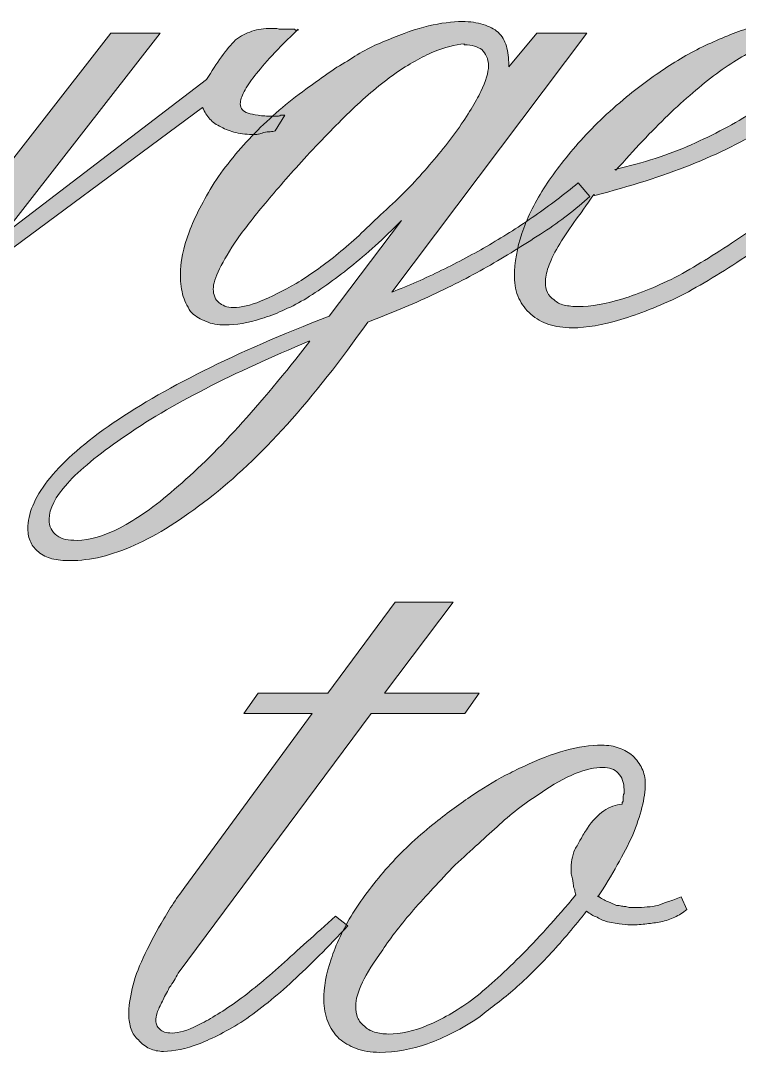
# Model space of a CAD drawing. Header units: millimetres. Extents: x 45.1 to 103.2, y -62.7 to -18.6.
# Drawn here: x 59.7 to 68.63, y -44.7 to -31.88 of the extents above; entities that cross this region are included whole.
import ezdxf

# ---------------------------------------------------------------- set-up
doc = ezdxf.new("R2010")
doc.units = ezdxf.units.MM
doc.header["$MEASUREMENT"] = 0
doc.layers.add('Calque 1', color=7, linetype='Continuous', lineweight=0)

# ---------------------------------------------------------------- blocks, each defined once
blk = doc.blocks.new('Block_0')
at = {"layer": 'Calque 1', "true_color": 0x1d1d1b, "transparency": 33554687}
h = blk.add_hatch(color=250, dxfattribs=at)
h.dxf.hatch_style = 2
edge = h.paths.add_edge_path()
edge.add_spline(control_points=[(64.832, -32.27), (64.688, -32.33), (64.528, -32.42), (64.352, -32.54), (64.176, -32.668), (64, -32.816), (63.824, -32.984), (63.648, -33.152), (63.46, -33.344), (63.26, -33.56), (63.076, -33.76), (62.912, -33.946), (62.768, -34.118), (62.624, -34.29), (62.5, -34.448), (62.396, -34.592), (62.3, -34.736), (62.226, -34.86), (62.174, -34.964), (62.122, -35.068), (62.096, -35.152), (62.096, -35.216), (62.096, -35.248), (62.102, -35.28), (62.114, -35.312), (62.126, -35.344), (62.144, -35.368), (62.168, -35.384), (62.184, -35.4), (62.208, -35.414), (62.24, -35.426), (62.272, -35.438), (62.308, -35.444), (62.348, -35.444), (62.444, -35.444), (62.556, -35.418), (62.684, -35.366), (62.812, -35.314), (62.96, -35.24), (63.128, -35.144), (63.288, -35.048), (63.452, -34.932), (63.62, -34.796), (63.788, -34.66), (63.96, -34.504), (64.136, -34.328), (64.344, -34.144), (64.53, -33.96), (64.694, -33.776), (64.858, -33.592), (65.004, -33.412), (65.132, -33.236), (65.26, -33.052), (65.356, -32.894), (65.42, -32.762), (65.484, -32.63), (65.516, -32.524), (65.516, -32.444), (65.516, -32.396), (65.508, -32.357), (65.492, -32.324), (65.476, -32.292), (65.456, -32.264), (65.432, -32.24), (65.408, -32.224), (65.378, -32.21), (65.342, -32.198), (65.306, -32.186), (65.264, -32.18), (65.216, -32.18), (65.216, -32.18), (65.216, -32.168), (65.216, -32.168), (65.104, -32.177), (64.976, -32.21), (64.832, -32.27)], knot_values=[0, 0, 0, 0, 1, 1, 1, 2, 2, 2, 3, 3, 3, 4, 4, 4, 5, 5, 5, 6, 6, 6, 7, 7, 7, 8, 8, 8, 9, 9, 9, 10, 10, 10, 11, 11, 11, 12, 12, 12, 13, 13, 13, 14, 14, 14, 15, 15, 15, 16, 16, 16, 17, 17, 17, 18, 18, 18, 19, 19, 19, 20, 20, 20, 21, 21, 21, 22, 22, 22, 23, 23, 23, 24, 24, 24, 25, 25, 25, 25], degree=3, periodic=0)
edge = h.paths.add_edge_path()
edge.add_spline(control_points=[(62, -36.452), (61.608, -36.652), (61.264, -36.856), (60.968, -37.064), (60.664, -37.272), (60.436, -37.46), (60.284, -37.628), (60.132, -37.796), (60.056, -37.944), (60.056, -38.072), (60.056, -38.12), (60.064, -38.16), (60.08, -38.192), (60.096, -38.224), (60.12, -38.252), (60.152, -38.276), (60.184, -38.3), (60.22, -38.316), (60.26, -38.324), (60.3, -38.332), (60.348, -38.336), (60.404, -38.336), (60.556, -38.336), (60.734, -38.284), (60.938, -38.18), (61.142, -38.076), (61.368, -37.916), (61.616, -37.7), (61.864, -37.492), (62.128, -37.234), (62.408, -36.926), (62.688, -36.618), (62.984, -36.264), (63.296, -35.864), (63.296, -35.864), (63.284, -35.864), (63.284, -35.864), (62.82, -36.056), (62.392, -36.252), (62, -36.452)], knot_values=[0, 0, 0, 0, 1, 1, 1, 2, 2, 2, 3, 3, 3, 4, 4, 4, 5, 5, 5, 6, 6, 6, 7, 7, 7, 8, 8, 8, 9, 9, 9, 10, 10, 10, 11, 11, 11, 12, 12, 12, 13, 13, 13, 13], degree=3, periodic=0)
edge = h.paths.add_edge_path()
edge.add_spline(control_points=[(66.116, -32.036), (66.116, -32.036), (66.74, -32.036), (66.74, -32.036), (66.74, -32.036), (64.316, -35.252), (64.316, -35.252), (64.524, -35.172), (64.73, -35.082), (64.934, -34.982), (65.138, -34.882), (65.336, -34.776), (65.528, -34.664), (65.72, -34.552), (65.908, -34.432), (66.092, -34.304), (66.276, -34.176), (66.456, -34.04), (66.632, -33.896), (66.632, -33.896), (66.776, -34.064), (66.776, -34.064), (66.6, -34.224), (66.408, -34.372), (66.2, -34.508), (65.992, -34.644), (65.772, -34.78), (65.54, -34.916), (65.316, -35.044), (65.076, -35.168), (64.82, -35.288), (64.564, -35.408), (64.296, -35.52), (64.016, -35.624), (63.68, -36.104), (63.346, -36.528), (63.014, -36.896), (62.682, -37.264), (62.356, -37.572), (62.036, -37.82), (61.708, -38.076), (61.402, -38.268), (61.118, -38.396), (60.834, -38.524), (60.568, -38.588), (60.32, -38.588), (60.232, -38.588), (60.156, -38.58), (60.092, -38.564), (60.028, -38.548), (59.972, -38.52), (59.924, -38.48), (59.884, -38.448), (59.852, -38.408), (59.828, -38.36), (59.804, -38.312), (59.792, -38.256), (59.792, -38.192), (59.792, -38.008), (59.874, -37.81), (60.038, -37.598), (60.202, -37.386), (60.452, -37.16), (60.788, -36.92), (61.124, -36.688), (61.52, -36.458), (61.976, -36.23), (62.432, -36.002), (62.952, -35.776), (63.536, -35.552), (63.536, -35.552), (64.436, -34.364), (64.436, -34.364), (64.212, -34.588), (64, -34.78), (63.8, -34.94), (63.6, -35.1), (63.408, -35.236), (63.224, -35.348), (63.04, -35.452), (62.864, -35.53), (62.696, -35.582), (62.528, -35.634), (62.376, -35.66), (62.24, -35.66), (62.152, -35.66), (62.074, -35.646), (62.006, -35.618), (61.938, -35.59), (61.88, -35.556), (61.832, -35.516), (61.784, -35.452), (61.748, -35.382), (61.724, -35.306), (61.7, -35.23), (61.688, -35.144), (61.688, -35.048), (61.688, -34.88), (61.724, -34.7), (61.796, -34.508), (61.868, -34.316), (61.972, -34.112), (62.108, -33.896), (62.252, -33.68), (62.42, -33.474), (62.612, -33.278), (62.804, -33.082), (63.016, -32.9), (63.248, -32.732), (63.336, -32.668), (63.422, -32.606), (63.506, -32.546), (63.59, -32.486), (63.676, -32.432), (63.764, -32.384), (63.844, -32.328), (63.926, -32.278), (64.01, -32.234), (64.094, -32.19), (64.18, -32.152), (64.268, -32.121), (64.452, -32.04), (64.62, -31.983), (64.772, -31.947), (64.924, -31.911), (65.064, -31.892), (65.192, -31.892), (65.288, -31.892), (65.374, -31.905), (65.45, -31.928), (65.526, -31.952), (65.588, -31.984), (65.636, -32.024), (65.684, -32.072), (65.718, -32.131), (65.738, -32.198), (65.758, -32.266), (65.768, -32.344), (65.768, -32.432), (65.768, -32.432), (65.768, -32.456), (65.768, -32.456), (65.768, -32.456), (66.116, -32.036), (66.116, -32.036)], knot_values=[0, 0, 0, 0, 1, 1, 1, 2, 2, 2, 3, 3, 3, 4, 4, 4, 5, 5, 5, 6, 6, 6, 7, 7, 7, 8, 8, 8, 9, 9, 9, 10, 10, 10, 11, 11, 11, 12, 12, 12, 13, 13, 13, 14, 14, 14, 15, 15, 15, 16, 16, 16, 17, 17, 17, 18, 18, 18, 19, 19, 19, 20, 20, 20, 21, 21, 21, 22, 22, 22, 23, 23, 23, 24, 24, 24, 25, 25, 25, 26, 26, 26, 27, 27, 27, 28, 28, 28, 29, 29, 29, 30, 30, 30, 31, 31, 31, 32, 32, 32, 33, 33, 33, 34, 34, 34, 35, 35, 35, 36, 36, 36, 37, 37, 37, 38, 38, 38, 39, 39, 39, 40, 40, 40, 41, 41, 41, 42, 42, 42, 43, 43, 43, 44, 44, 44, 45, 45, 45, 46, 46, 46, 47, 47, 47, 48, 48, 48, 48], degree=3, periodic=0)
h = blk.add_hatch(color=250, dxfattribs=at)
h.dxf.hatch_style = 2
edge = h.paths.add_edge_path()
edge.add_spline(control_points=[(68.036, -33.422), (68.316, -33.298), (68.576, -33.16), (68.816, -33.008), (69.056, -32.848), (69.234, -32.708), (69.35, -32.588), (69.466, -32.468), (69.524, -32.36), (69.524, -32.264), (69.524, -32.24), (69.52, -32.219), (69.512, -32.198), (69.504, -32.178), (69.492, -32.164), (69.476, -32.157), (69.452, -32.141), (69.426, -32.128), (69.398, -32.121), (69.37, -32.112), (69.336, -32.108), (69.296, -32.108), (69.184, -32.108), (69.048, -32.144), (68.888, -32.216), (68.728, -32.288), (68.548, -32.396), (68.348, -32.54), (68.156, -32.684), (67.956, -32.856), (67.748, -33.056), (67.54, -33.256), (67.324, -33.484), (67.1, -33.74), (67.1, -33.74), (67.088, -33.728), (67.088, -33.728), (67.44, -33.648), (67.756, -33.546), (68.036, -33.422)], knot_values=[0, 0, 0, 0, 1, 1, 1, 2, 2, 2, 3, 3, 3, 4, 4, 4, 5, 5, 5, 6, 6, 6, 7, 7, 7, 8, 8, 8, 9, 9, 9, 10, 10, 10, 11, 11, 11, 12, 12, 12, 13, 13, 13, 13], degree=3, periodic=0)
edge = h.paths.add_edge_path()
edge.add_spline(control_points=[(66.578, -34.388), (66.502, -34.492), (66.436, -34.592), (66.38, -34.688), (66.324, -34.784), (66.284, -34.868), (66.26, -34.94), (66.236, -35.012), (66.224, -35.076), (66.224, -35.132), (66.224, -35.18), (66.232, -35.222), (66.248, -35.258), (66.264, -35.294), (66.292, -35.324), (66.332, -35.348), (66.364, -35.38), (66.406, -35.402), (66.458, -35.414), (66.51, -35.426), (66.568, -35.432), (66.632, -35.432), (66.792, -35.432), (66.976, -35.4), (67.184, -35.336), (67.392, -35.272), (67.624, -35.176), (67.88, -35.048), (68.12, -34.912), (68.372, -34.756), (68.636, -34.58), (68.9, -34.404), (69.176, -34.204), (69.464, -33.98), (69.464, -33.98), (69.572, -34.148), (69.572, -34.148), (69.276, -34.404), (68.988, -34.626), (68.708, -34.814), (68.428, -35.002), (68.16, -35.164), (67.904, -35.3), (67.632, -35.428), (67.384, -35.526), (67.16, -35.594), (66.936, -35.662), (66.736, -35.696), (66.56, -35.696), (66.448, -35.696), (66.35, -35.682), (66.266, -35.654), (66.182, -35.626), (66.108, -35.584), (66.044, -35.528), (65.98, -35.472), (65.93, -35.406), (65.894, -35.33), (65.858, -35.254), (65.84, -35.164), (65.84, -35.06), (65.84, -34.884), (65.87, -34.706), (65.93, -34.526), (65.99, -34.346), (66.08, -34.16), (66.2, -33.968), (66.32, -33.784), (66.464, -33.596), (66.632, -33.404), (66.8, -33.212), (67, -33.02), (67.232, -32.828), (67.408, -32.684), (67.586, -32.554), (67.766, -32.438), (67.946, -32.322), (68.128, -32.224), (68.312, -32.144), (68.504, -32.056), (68.684, -31.99), (68.852, -31.947), (69.02, -31.902), (69.176, -31.881), (69.32, -31.881), (69.408, -31.881), (69.482, -31.888), (69.542, -31.905), (69.602, -31.921), (69.648, -31.941), (69.68, -31.964), (69.72, -31.996), (69.75, -32.032), (69.77, -32.072), (69.79, -32.112), (69.8, -32.164), (69.8, -32.229), (69.8, -32.372), (69.732, -32.524), (69.596, -32.684), (69.46, -32.844), (69.252, -33.016), (68.972, -33.2), (68.692, -33.376), (68.376, -33.534), (68.024, -33.674), (67.672, -33.814), (67.276, -33.94), (66.836, -34.052), (66.836, -34.052), (66.824, -34.04), (66.824, -34.04), (66.736, -34.168), (66.654, -34.284), (66.578, -34.388)], knot_values=[0, 0, 0, 0, 1, 1, 1, 2, 2, 2, 3, 3, 3, 4, 4, 4, 5, 5, 5, 6, 6, 6, 7, 7, 7, 8, 8, 8, 9, 9, 9, 10, 10, 10, 11, 11, 11, 12, 12, 12, 13, 13, 13, 14, 14, 14, 15, 15, 15, 16, 16, 16, 17, 17, 17, 18, 18, 18, 19, 19, 19, 20, 20, 20, 21, 21, 21, 22, 22, 22, 23, 23, 23, 24, 24, 24, 25, 25, 25, 26, 26, 26, 27, 27, 27, 28, 28, 28, 29, 29, 29, 30, 30, 30, 31, 31, 31, 32, 32, 32, 33, 33, 33, 34, 34, 34, 35, 35, 35, 36, 36, 36, 37, 37, 37, 38, 38, 38, 38], degree=3, periodic=0)
h = blk.add_hatch(color=250, dxfattribs=at)
h.dxf.hatch_style = 2
edge = h.paths.add_edge_path()
edge.add_spline(control_points=[(62.828, -32.312), (62.74, -32.408), (62.668, -32.492), (62.612, -32.564), (62.556, -32.636), (62.512, -32.702), (62.48, -32.762), (62.448, -32.822), (62.432, -32.872), (62.432, -32.912), (62.432, -32.944), (62.44, -32.968), (62.456, -32.984), (62.472, -33), (62.496, -33.016), (62.528, -33.032), (62.56, -33.04), (62.602, -33.048), (62.654, -33.056), (62.706, -33.064), (62.764, -33.068), (62.828, -33.068), (62.828, -33.068), (62.84, -33.068), (62.84, -33.068), (62.84, -33.068), (62.876, -33.068), (62.876, -33.068), (62.876, -33.068), (62.9, -33.068), (62.9, -33.068), (62.908, -33.068), (62.92, -33.064), (62.936, -33.056), (62.936, -33.056), (62.96, -33.056), (62.96, -33.056), (62.96, -33.056), (62.984, -33.056), (62.984, -33.056), (62.984, -33.056), (62.864, -33.248), (62.864, -33.248), (62.848, -33.256), (62.828, -33.26), (62.804, -33.26), (62.78, -33.26), (62.752, -33.264), (62.72, -33.272), (62.696, -33.28), (62.676, -33.286), (62.66, -33.29), (62.644, -33.294), (62.628, -33.296), (62.612, -33.296), (62.524, -33.296), (62.446, -33.288), (62.378, -33.272), (62.31, -33.256), (62.248, -33.232), (62.192, -33.2), (62.136, -33.176), (62.09, -33.144), (62.054, -33.104), (62.018, -33.064), (61.988, -33.016), (61.964, -32.96), (61.964, -32.96), (59.072, -35.096), (59.072, -35.096), (59.072, -35.096), (58.736, -35.528), (58.736, -35.528), (58.736, -35.528), (58.1, -35.528), (58.1, -35.528), (58.1, -35.528), (60.824, -32.036), (60.824, -32.036), (60.824, -32.036), (61.436, -32.036), (61.436, -32.036), (61.436, -32.036), (59.48, -34.544), (59.48, -34.544), (59.48, -34.544), (62.012, -32.612), (62.012, -32.612), (62.076, -32.508), (62.138, -32.414), (62.198, -32.33), (62.258, -32.246), (62.316, -32.177), (62.372, -32.121), (62.436, -32.072), (62.504, -32.036), (62.576, -32.013), (62.648, -31.988), (62.728, -31.977), (62.816, -31.977), (62.816, -31.977), (62.846, -31.977), (62.846, -31.977), (62.846, -31.977), (62.888, -31.977), (62.888, -31.977), (62.904, -31.984), (62.924, -31.988), (62.948, -31.988), (62.948, -31.988), (63.032, -31.988), (63.032, -31.988), (63.032, -31.988), (63.068, -31.988), (63.068, -31.988), (63.068, -31.988), (63.104, -31.988), (63.104, -31.988), (63.112, -31.996), (63.12, -32), (63.128, -32), (63.128, -32), (63.152, -32), (63.152, -32), (63.152, -32), (63.152, -31.988), (63.152, -31.988), (63.024, -32.108), (62.916, -32.216), (62.828, -32.312)], knot_values=[0, 0, 0, 0, 1, 1, 1, 2, 2, 2, 3, 3, 3, 4, 4, 4, 5, 5, 5, 6, 6, 6, 7, 7, 7, 8, 8, 8, 9, 9, 9, 10, 10, 10, 11, 11, 11, 12, 12, 12, 13, 13, 13, 14, 14, 14, 15, 15, 15, 16, 16, 16, 17, 17, 17, 18, 18, 18, 19, 19, 19, 20, 20, 20, 21, 21, 21, 22, 22, 22, 23, 23, 23, 24, 24, 24, 25, 25, 25, 26, 26, 26, 27, 27, 27, 28, 28, 28, 29, 29, 29, 30, 30, 30, 31, 31, 31, 32, 32, 32, 33, 33, 33, 34, 34, 34, 35, 35, 35, 36, 36, 36, 37, 37, 37, 38, 38, 38, 39, 39, 39, 40, 40, 40, 41, 41, 41, 42, 42, 42, 43, 43, 43, 43], degree=3, periodic=0)
h = blk.add_hatch(color=250, dxfattribs=at)
h.dxf.hatch_style = 2
edge = h.paths.add_edge_path()
edge.add_spline(control_points=[(65.078, -39.105), (65.078, -39.105), (64.226, -40.233), (64.226, -40.233), (64.226, -40.233), (65.401, -40.233), (65.401, -40.233), (65.401, -40.233), (65.222, -40.485), (65.222, -40.485), (65.222, -40.485), (64.058, -40.485), (64.058, -40.485), (64.058, -40.485), (61.658, -43.712), (61.658, -43.712), (61.642, -43.744), (61.626, -43.774), (61.61, -43.802), (61.594, -43.83), (61.574, -43.86), (61.55, -43.892), (61.534, -43.924), (61.518, -43.954), (61.502, -43.982), (61.486, -44.01), (61.474, -44.036), (61.466, -44.06), (61.434, -44.116), (61.412, -44.164), (61.4, -44.204), (61.388, -44.244), (61.382, -44.276), (61.382, -44.3), (61.382, -44.324), (61.386, -44.344), (61.394, -44.36), (61.402, -44.376), (61.414, -44.392), (61.43, -44.408), (61.446, -44.424), (61.466, -44.436), (61.49, -44.444), (61.514, -44.452), (61.546, -44.456), (61.586, -44.456), (61.666, -44.456), (61.772, -44.424), (61.904, -44.36), (62.036, -44.296), (62.194, -44.2), (62.378, -44.072), (62.554, -43.944), (62.742, -43.79), (62.942, -43.61), (63.142, -43.43), (63.366, -43.228), (63.614, -43.004), (63.614, -43.004), (63.77, -43.124), (63.77, -43.124), (63.522, -43.388), (63.294, -43.616), (63.086, -43.808), (62.878, -44), (62.674, -44.164), (62.474, -44.3), (62.274, -44.428), (62.09, -44.524), (61.922, -44.588), (61.754, -44.652), (61.606, -44.684), (61.478, -44.684), (61.414, -44.684), (61.356, -44.672), (61.304, -44.648), (61.252, -44.624), (61.206, -44.588), (61.166, -44.54), (61.126, -44.508), (61.096, -44.464), (61.076, -44.408), (61.056, -44.352), (61.046, -44.292), (61.046, -44.228), (61.046, -44.132), (61.06, -44.024), (61.088, -43.904), (61.116, -43.784), (61.162, -43.656), (61.226, -43.52), (61.29, -43.384), (61.364, -43.242), (61.448, -43.094), (61.532, -42.946), (61.63, -42.796), (61.742, -42.644), (61.742, -42.644), (63.326, -40.485), (63.326, -40.485), (63.326, -40.485), (62.474, -40.485), (62.474, -40.485), (62.474, -40.485), (62.654, -40.233), (62.654, -40.233), (62.654, -40.233), (63.518, -40.233), (63.518, -40.233), (63.518, -40.233), (64.357, -39.105), (64.357, -39.105), (64.357, -39.105), (65.078, -39.105), (65.078, -39.105)], knot_values=[0, 0, 0, 0, 1, 1, 1, 2, 2, 2, 3, 3, 3, 4, 4, 4, 5, 5, 5, 6, 6, 6, 7, 7, 7, 8, 8, 8, 9, 9, 9, 10, 10, 10, 11, 11, 11, 12, 12, 12, 13, 13, 13, 14, 14, 14, 15, 15, 15, 16, 16, 16, 17, 17, 17, 18, 18, 18, 19, 19, 19, 20, 20, 20, 21, 21, 21, 22, 22, 22, 23, 23, 23, 24, 24, 24, 25, 25, 25, 26, 26, 26, 27, 27, 27, 28, 28, 28, 29, 29, 29, 30, 30, 30, 31, 31, 31, 32, 32, 32, 33, 33, 33, 34, 34, 34, 35, 35, 35, 36, 36, 36, 37, 37, 37, 38, 38, 38, 38], degree=3, periodic=0)
h = blk.add_hatch(color=250, dxfattribs=at)
h.dxf.hatch_style = 2
edge = h.paths.add_edge_path()
edge.add_spline(control_points=[(67.177, -41.594), (67.177, -41.59), (67.181, -41.584), (67.189, -41.576), (67.189, -41.576), (67.189, -41.558), (67.189, -41.558), (67.189, -41.558), (67.189, -41.54), (67.189, -41.54), (67.189, -41.54), (67.189, -41.516), (67.189, -41.516), (67.189, -41.508), (67.193, -41.496), (67.201, -41.48), (67.201, -41.48), (67.201, -41.456), (67.201, -41.456), (67.201, -41.456), (67.201, -41.432), (67.201, -41.432), (67.201, -41.392), (67.195, -41.354), (67.183, -41.318), (67.171, -41.282), (67.153, -41.252), (67.129, -41.228), (67.105, -41.204), (67.077, -41.186), (67.045, -41.174), (67.013, -41.162), (66.977, -41.156), (66.937, -41.156), (66.841, -41.156), (66.727, -41.182), (66.595, -41.234), (66.463, -41.286), (66.317, -41.368), (66.158, -41.48), (65.99, -41.584), (65.821, -41.712), (65.654, -41.864), (65.486, -42.016), (65.302, -42.184), (65.102, -42.368), (64.91, -42.568), (64.738, -42.754), (64.586, -42.926), (64.434, -43.098), (64.306, -43.264), (64.202, -43.424), (64.09, -43.576), (64.006, -43.71), (63.95, -43.826), (63.894, -43.942), (63.866, -44.04), (63.866, -44.12), (63.866, -44.176), (63.874, -44.224), (63.89, -44.264), (63.906, -44.304), (63.934, -44.34), (63.974, -44.372), (64.006, -44.404), (64.048, -44.428), (64.1, -44.444), (64.152, -44.46), (64.21, -44.468), (64.274, -44.468), (64.426, -44.468), (64.588, -44.432), (64.76, -44.36), (64.932, -44.288), (65.114, -44.184), (65.306, -44.048), (65.49, -43.904), (65.69, -43.724), (65.906, -43.508), (66.122, -43.292), (66.353, -43.036), (66.601, -42.74), (66.601, -42.732), (66.599, -42.722), (66.595, -42.71), (66.591, -42.698), (66.589, -42.688), (66.589, -42.68), (66.581, -42.664), (66.575, -42.644), (66.571, -42.62), (66.568, -42.596), (66.565, -42.576), (66.565, -42.56), (66.558, -42.536), (66.551, -42.514), (66.548, -42.494), (66.543, -42.474), (66.542, -42.456), (66.542, -42.44), (66.542, -42.392), (66.545, -42.346), (66.553, -42.302), (66.561, -42.258), (66.573, -42.216), (66.589, -42.176), (66.614, -42.136), (66.637, -42.094), (66.661, -42.05), (66.686, -42.006), (66.713, -41.96), (66.745, -41.912), (66.809, -41.816), (66.877, -41.744), (66.949, -41.696), (67.021, -41.648), (67.097, -41.62), (67.177, -41.612), (67.177, -41.612), (67.177, -41.6), (67.177, -41.6), (67.177, -41.6), (67.177, -41.594), (67.177, -41.594)], knot_values=[0, 0, 0, 0, 1, 1, 1, 2, 2, 2, 3, 3, 3, 4, 4, 4, 5, 5, 5, 6, 6, 6, 7, 7, 7, 8, 8, 8, 9, 9, 9, 10, 10, 10, 11, 11, 11, 12, 12, 12, 13, 13, 13, 14, 14, 14, 15, 15, 15, 16, 16, 16, 17, 17, 17, 18, 18, 18, 19, 19, 19, 20, 20, 20, 21, 21, 21, 22, 22, 22, 23, 23, 23, 24, 24, 24, 25, 25, 25, 26, 26, 26, 27, 27, 27, 28, 28, 28, 29, 29, 29, 30, 30, 30, 31, 31, 31, 32, 32, 32, 33, 33, 33, 34, 34, 34, 35, 35, 35, 36, 36, 36, 37, 37, 37, 38, 38, 38, 39, 39, 39, 40, 40, 40, 41, 41, 41, 41], degree=3, periodic=0)
edge = h.paths.add_edge_path()
edge.add_spline(control_points=[(66.997, -42.824), (67.037, -42.84), (67.073, -42.856), (67.105, -42.872), (67.129, -42.872), (67.151, -42.874), (67.171, -42.878), (67.191, -42.882), (67.209, -42.884), (67.225, -42.884), (67.241, -42.892), (67.259, -42.896), (67.279, -42.896), (67.279, -42.896), (67.345, -42.896), (67.345, -42.896), (67.393, -42.896), (67.441, -42.894), (67.489, -42.89), (67.537, -42.886), (67.581, -42.88), (67.621, -42.872), (67.661, -42.856), (67.705, -42.84), (67.753, -42.824), (67.801, -42.808), (67.853, -42.788), (67.909, -42.764), (67.909, -42.764), (67.981, -42.92), (67.981, -42.92), (67.933, -42.96), (67.883, -42.992), (67.831, -43.016), (67.779, -43.04), (67.721, -43.06), (67.657, -43.076), (67.601, -43.084), (67.543, -43.092), (67.483, -43.1), (67.423, -43.108), (67.357, -43.112), (67.285, -43.112), (67.237, -43.112), (67.189, -43.108), (67.141, -43.1), (67.141, -43.1), (66.997, -43.076), (66.997, -43.076), (66.973, -43.068), (66.951, -43.06), (66.931, -43.052), (66.911, -43.044), (66.889, -43.032), (66.865, -43.016), (66.841, -43.008), (66.819, -42.998), (66.799, -42.986), (66.779, -42.974), (66.758, -42.96), (66.733, -42.944), (66.589, -43.128), (66.443, -43.3), (66.296, -43.46), (66.148, -43.62), (65.998, -43.768), (65.846, -43.904), (65.774, -43.968), (65.7, -44.028), (65.624, -44.084), (65.548, -44.14), (65.478, -44.196), (65.414, -44.252), (65.182, -44.404), (64.964, -44.516), (64.76, -44.588), (64.556, -44.66), (64.358, -44.696), (64.166, -44.696), (64.054, -44.696), (63.956, -44.68), (63.872, -44.648), (63.788, -44.616), (63.718, -44.576), (63.662, -44.528), (63.598, -44.464), (63.55, -44.392), (63.518, -44.312), (63.486, -44.232), (63.47, -44.144), (63.47, -44.048), (63.47, -43.888), (63.5, -43.718), (63.56, -43.538), (63.62, -43.358), (63.71, -43.168), (63.83, -42.968), (63.958, -42.768), (64.104, -42.576), (64.268, -42.392), (64.432, -42.208), (64.618, -42.032), (64.826, -41.864), (64.986, -41.736), (65.14, -41.622), (65.288, -41.522), (65.436, -41.422), (65.582, -41.332), (65.726, -41.252), (65.765, -41.236), (65.804, -41.219), (65.84, -41.198), (65.876, -41.178), (65.913, -41.16), (65.954, -41.144), (66.138, -41.056), (66.309, -40.99), (66.47, -40.947), (66.63, -40.902), (66.781, -40.881), (66.925, -40.881), (67.005, -40.881), (67.077, -40.892), (67.141, -40.916), (67.205, -40.94), (67.261, -40.973), (67.309, -41.012), (67.357, -41.06), (67.395, -41.112), (67.423, -41.168), (67.451, -41.224), (67.465, -41.288), (67.465, -41.36), (67.465, -41.448), (67.451, -41.546), (67.423, -41.654), (67.395, -41.762), (67.357, -41.876), (67.309, -41.996), (67.253, -42.116), (67.189, -42.24), (67.117, -42.368), (67.045, -42.496), (66.965, -42.628), (66.877, -42.764), (66.877, -42.764), (66.877, -42.752), (66.877, -42.752), (66.917, -42.784), (66.957, -42.808), (66.997, -42.824)], knot_values=[0, 0, 0, 0, 1, 1, 1, 2, 2, 2, 3, 3, 3, 4, 4, 4, 5, 5, 5, 6, 6, 6, 7, 7, 7, 8, 8, 8, 9, 9, 9, 10, 10, 10, 11, 11, 11, 12, 12, 12, 13, 13, 13, 14, 14, 14, 15, 15, 15, 16, 16, 16, 17, 17, 17, 18, 18, 18, 19, 19, 19, 20, 20, 20, 21, 21, 21, 22, 22, 22, 23, 23, 23, 24, 24, 24, 25, 25, 25, 26, 26, 26, 27, 27, 27, 28, 28, 28, 29, 29, 29, 30, 30, 30, 31, 31, 31, 32, 32, 32, 33, 33, 33, 34, 34, 34, 35, 35, 35, 36, 36, 36, 37, 37, 37, 38, 38, 38, 39, 39, 39, 40, 40, 40, 41, 41, 41, 42, 42, 42, 43, 43, 43, 44, 44, 44, 45, 45, 45, 46, 46, 46, 47, 47, 47, 48, 48, 48, 49, 49, 49, 50, 50, 50, 50], degree=3, periodic=0)
at = {"layer": 'Calque 1'}
for points, knots in [([(66.116, -32.036), (66.116, -32.036), (66.74, -32.036), (66.74, -32.036), (66.74, -32.036), (64.316, -35.252), (64.316, -35.252), (64.524, -35.172), (64.73, -35.082), (64.934, -34.982), (65.138, -34.882), (65.336, -34.776), (65.528, -34.664), (65.72, -34.552), (65.908, -34.432), (66.092, -34.304), (66.276, -34.176), (66.456, -34.04), (66.632, -33.896), (66.632, -33.896), (66.776, -34.064), (66.776, -34.064), (66.6, -34.224), (66.408, -34.372), (66.2, -34.508), (65.992, -34.644), (65.772, -34.78), (65.54, -34.916), (65.316, -35.044), (65.076, -35.168), (64.82, -35.288), (64.564, -35.408), (64.296, -35.52), (64.016, -35.624), (63.68, -36.104), (63.346, -36.528), (63.014, -36.896), (62.682, -37.264), (62.356, -37.572), (62.036, -37.82), (61.708, -38.076), (61.402, -38.268), (61.118, -38.396), (60.834, -38.524), (60.568, -38.588), (60.32, -38.588), (60.232, -38.588), (60.156, -38.58), (60.092, -38.564), (60.028, -38.548), (59.972, -38.52), (59.924, -38.48), (59.884, -38.448), (59.852, -38.408), (59.828, -38.36), (59.804, -38.312), (59.792, -38.256), (59.792, -38.192), (59.792, -38.008), (59.874, -37.81), (60.038, -37.598), (60.202, -37.386), (60.452, -37.16), (60.788, -36.92), (61.124, -36.688), (61.52, -36.458), (61.976, -36.23), (62.432, -36.002), (62.952, -35.776), (63.536, -35.552), (63.536, -35.552), (64.436, -34.364), (64.436, -34.364), (64.212, -34.588), (64, -34.78), (63.8, -34.94), (63.6, -35.1), (63.408, -35.236), (63.224, -35.348), (63.04, -35.452), (62.864, -35.53), (62.696, -35.582), (62.528, -35.634), (62.376, -35.66), (62.24, -35.66), (62.152, -35.66), (62.074, -35.646), (62.006, -35.618), (61.938, -35.59), (61.88, -35.556), (61.832, -35.516), (61.784, -35.452), (61.748, -35.382), (61.724, -35.306), (61.7, -35.23), (61.688, -35.144), (61.688, -35.048), (61.688, -34.88), (61.724, -34.7), (61.796, -34.508), (61.868, -34.316), (61.972, -34.112), (62.108, -33.896), (62.252, -33.68), (62.42, -33.474), (62.612, -33.278), (62.804, -33.082), (63.016, -32.9), (63.248, -32.732), (63.336, -32.668), (63.422, -32.606), (63.506, -32.546), (63.59, -32.486), (63.676, -32.432), (63.764, -32.384), (63.844, -32.328), (63.926, -32.278), (64.01, -32.234), (64.094, -32.19), (64.18, -32.152), (64.268, -32.121), (64.452, -32.04), (64.62, -31.983), (64.772, -31.947), (64.924, -31.911), (65.064, -31.892), (65.192, -31.892), (65.288, -31.892), (65.374, -31.905), (65.45, -31.928), (65.526, -31.952), (65.588, -31.984), (65.636, -32.024), (65.684, -32.072), (65.718, -32.131), (65.738, -32.198), (65.758, -32.266), (65.768, -32.344), (65.768, -32.432), (65.768, -32.432), (65.768, -32.456), (65.768, -32.456), (65.768, -32.456), (66.116, -32.036), (66.116, -32.036)], [0, 0, 0, 0, 1, 1, 1, 2, 2, 2, 3, 3, 3, 4, 4, 4, 5, 5, 5, 6, 6, 6, 7, 7, 7, 8, 8, 8, 9, 9, 9, 10, 10, 10, 11, 11, 11, 12, 12, 12, 13, 13, 13, 14, 14, 14, 15, 15, 15, 16, 16, 16, 17, 17, 17, 18, 18, 18, 19, 19, 19, 20, 20, 20, 21, 21, 21, 22, 22, 22, 23, 23, 23, 24, 24, 24, 25, 25, 25, 26, 26, 26, 27, 27, 27, 28, 28, 28, 29, 29, 29, 30, 30, 30, 31, 31, 31, 32, 32, 32, 33, 33, 33, 34, 34, 34, 35, 35, 35, 36, 36, 36, 37, 37, 37, 38, 38, 38, 39, 39, 39, 40, 40, 40, 41, 41, 41, 42, 42, 42, 43, 43, 43, 44, 44, 44, 45, 45, 45, 46, 46, 46, 47, 47, 47, 48, 48, 48, 48]), ([(66.578, -34.388), (66.502, -34.492), (66.436, -34.592), (66.38, -34.688), (66.324, -34.784), (66.284, -34.868), (66.26, -34.94), (66.236, -35.012), (66.224, -35.076), (66.224, -35.132), (66.224, -35.18), (66.232, -35.222), (66.248, -35.258), (66.264, -35.294), (66.292, -35.324), (66.332, -35.348), (66.364, -35.38), (66.406, -35.402), (66.458, -35.414), (66.51, -35.426), (66.568, -35.432), (66.632, -35.432), (66.792, -35.432), (66.976, -35.4), (67.184, -35.336), (67.392, -35.272), (67.624, -35.176), (67.88, -35.048), (68.12, -34.912), (68.372, -34.756), (68.636, -34.58), (68.9, -34.404), (69.176, -34.204), (69.464, -33.98), (69.464, -33.98), (69.572, -34.148), (69.572, -34.148), (69.276, -34.404), (68.988, -34.626), (68.708, -34.814), (68.428, -35.002), (68.16, -35.164), (67.904, -35.3), (67.632, -35.428), (67.384, -35.526), (67.16, -35.594), (66.936, -35.662), (66.736, -35.696), (66.56, -35.696), (66.448, -35.696), (66.35, -35.682), (66.266, -35.654), (66.182, -35.626), (66.108, -35.584), (66.044, -35.528), (65.98, -35.472), (65.93, -35.406), (65.894, -35.33), (65.858, -35.254), (65.84, -35.164), (65.84, -35.06), (65.84, -34.884), (65.87, -34.706), (65.93, -34.526), (65.99, -34.346), (66.08, -34.16), (66.2, -33.968), (66.32, -33.784), (66.464, -33.596), (66.632, -33.404), (66.8, -33.212), (67, -33.02), (67.232, -32.828), (67.408, -32.684), (67.586, -32.554), (67.766, -32.438), (67.946, -32.322), (68.128, -32.224), (68.312, -32.144), (68.504, -32.056), (68.684, -31.99), (68.852, -31.947), (69.02, -31.902), (69.176, -31.881), (69.32, -31.881), (69.408, -31.881), (69.482, -31.888), (69.542, -31.905), (69.602, -31.921), (69.648, -31.941), (69.68, -31.964), (69.72, -31.996), (69.75, -32.032), (69.77, -32.072), (69.79, -32.112), (69.8, -32.164), (69.8, -32.229), (69.8, -32.372), (69.732, -32.524), (69.596, -32.684), (69.46, -32.844), (69.252, -33.016), (68.972, -33.2), (68.692, -33.376), (68.376, -33.534), (68.024, -33.674), (67.672, -33.814), (67.276, -33.94), (66.836, -34.052), (66.836, -34.052), (66.824, -34.04), (66.824, -34.04), (66.736, -34.168), (66.654, -34.284), (66.578, -34.388)], [0, 0, 0, 0, 1, 1, 1, 2, 2, 2, 3, 3, 3, 4, 4, 4, 5, 5, 5, 6, 6, 6, 7, 7, 7, 8, 8, 8, 9, 9, 9, 10, 10, 10, 11, 11, 11, 12, 12, 12, 13, 13, 13, 14, 14, 14, 15, 15, 15, 16, 16, 16, 17, 17, 17, 18, 18, 18, 19, 19, 19, 20, 20, 20, 21, 21, 21, 22, 22, 22, 23, 23, 23, 24, 24, 24, 25, 25, 25, 26, 26, 26, 27, 27, 27, 28, 28, 28, 29, 29, 29, 30, 30, 30, 31, 31, 31, 32, 32, 32, 33, 33, 33, 34, 34, 34, 35, 35, 35, 36, 36, 36, 37, 37, 37, 38, 38, 38, 38]), ([(62.828, -32.312), (62.74, -32.408), (62.668, -32.492), (62.612, -32.564), (62.556, -32.636), (62.512, -32.702), (62.48, -32.762), (62.448, -32.822), (62.432, -32.872), (62.432, -32.912), (62.432, -32.944), (62.44, -32.968), (62.456, -32.984), (62.472, -33), (62.496, -33.016), (62.528, -33.032), (62.56, -33.04), (62.602, -33.048), (62.654, -33.056), (62.706, -33.064), (62.764, -33.068), (62.828, -33.068), (62.828, -33.068), (62.84, -33.068), (62.84, -33.068), (62.84, -33.068), (62.876, -33.068), (62.876, -33.068), (62.876, -33.068), (62.9, -33.068), (62.9, -33.068), (62.908, -33.068), (62.92, -33.064), (62.936, -33.056), (62.936, -33.056), (62.96, -33.056), (62.96, -33.056), (62.96, -33.056), (62.984, -33.056), (62.984, -33.056), (62.984, -33.056), (62.864, -33.248), (62.864, -33.248), (62.848, -33.256), (62.828, -33.26), (62.804, -33.26), (62.78, -33.26), (62.752, -33.264), (62.72, -33.272), (62.696, -33.28), (62.676, -33.286), (62.66, -33.29), (62.644, -33.294), (62.628, -33.296), (62.612, -33.296), (62.524, -33.296), (62.446, -33.288), (62.378, -33.272), (62.31, -33.256), (62.248, -33.232), (62.192, -33.2), (62.136, -33.176), (62.09, -33.144), (62.054, -33.104), (62.018, -33.064), (61.988, -33.016), (61.964, -32.96), (61.964, -32.96), (59.072, -35.096), (59.072, -35.096), (59.072, -35.096), (58.736, -35.528), (58.736, -35.528), (58.736, -35.528), (58.1, -35.528), (58.1, -35.528), (58.1, -35.528), (60.824, -32.036), (60.824, -32.036), (60.824, -32.036), (61.436, -32.036), (61.436, -32.036), (61.436, -32.036), (59.48, -34.544), (59.48, -34.544), (59.48, -34.544), (62.012, -32.612), (62.012, -32.612), (62.076, -32.508), (62.138, -32.414), (62.198, -32.33), (62.258, -32.246), (62.316, -32.177), (62.372, -32.121), (62.436, -32.072), (62.504, -32.036), (62.576, -32.013), (62.648, -31.988), (62.728, -31.977), (62.816, -31.977), (62.816, -31.977), (62.846, -31.977), (62.846, -31.977), (62.846, -31.977), (62.888, -31.977), (62.888, -31.977), (62.904, -31.984), (62.924, -31.988), (62.948, -31.988), (62.948, -31.988), (63.032, -31.988), (63.032, -31.988), (63.032, -31.988), (63.068, -31.988), (63.068, -31.988), (63.068, -31.988), (63.104, -31.988), (63.104, -31.988), (63.112, -31.996), (63.12, -32), (63.128, -32), (63.128, -32), (63.152, -32), (63.152, -32), (63.152, -32), (63.152, -31.988), (63.152, -31.988), (63.024, -32.108), (62.916, -32.216), (62.828, -32.312)], [0, 0, 0, 0, 1, 1, 1, 2, 2, 2, 3, 3, 3, 4, 4, 4, 5, 5, 5, 6, 6, 6, 7, 7, 7, 8, 8, 8, 9, 9, 9, 10, 10, 10, 11, 11, 11, 12, 12, 12, 13, 13, 13, 14, 14, 14, 15, 15, 15, 16, 16, 16, 17, 17, 17, 18, 18, 18, 19, 19, 19, 20, 20, 20, 21, 21, 21, 22, 22, 22, 23, 23, 23, 24, 24, 24, 25, 25, 25, 26, 26, 26, 27, 27, 27, 28, 28, 28, 29, 29, 29, 30, 30, 30, 31, 31, 31, 32, 32, 32, 33, 33, 33, 34, 34, 34, 35, 35, 35, 36, 36, 36, 37, 37, 37, 38, 38, 38, 39, 39, 39, 40, 40, 40, 41, 41, 41, 42, 42, 42, 43, 43, 43, 43]), ([(68.036, -33.422), (68.316, -33.298), (68.576, -33.16), (68.816, -33.008), (69.056, -32.848), (69.234, -32.708), (69.35, -32.588), (69.466, -32.468), (69.524, -32.36), (69.524, -32.264), (69.524, -32.24), (69.52, -32.219), (69.512, -32.198), (69.504, -32.178), (69.492, -32.164), (69.476, -32.157), (69.452, -32.141), (69.426, -32.128), (69.398, -32.121), (69.37, -32.112), (69.336, -32.108), (69.296, -32.108), (69.184, -32.108), (69.048, -32.144), (68.888, -32.216), (68.728, -32.288), (68.548, -32.396), (68.348, -32.54), (68.156, -32.684), (67.956, -32.856), (67.748, -33.056), (67.54, -33.256), (67.324, -33.484), (67.1, -33.74), (67.1, -33.74), (67.088, -33.728), (67.088, -33.728), (67.44, -33.648), (67.756, -33.546), (68.036, -33.422)], [0, 0, 0, 0, 1, 1, 1, 2, 2, 2, 3, 3, 3, 4, 4, 4, 5, 5, 5, 6, 6, 6, 7, 7, 7, 8, 8, 8, 9, 9, 9, 10, 10, 10, 11, 11, 11, 12, 12, 12, 13, 13, 13, 13]), ([(64.832, -32.27), (64.688, -32.33), (64.528, -32.42), (64.352, -32.54), (64.176, -32.668), (64, -32.816), (63.824, -32.984), (63.648, -33.152), (63.46, -33.344), (63.26, -33.56), (63.076, -33.76), (62.912, -33.946), (62.768, -34.118), (62.624, -34.29), (62.5, -34.448), (62.396, -34.592), (62.3, -34.736), (62.226, -34.86), (62.174, -34.964), (62.122, -35.068), (62.096, -35.152), (62.096, -35.216), (62.096, -35.248), (62.102, -35.28), (62.114, -35.312), (62.126, -35.344), (62.144, -35.368), (62.168, -35.384), (62.184, -35.4), (62.208, -35.414), (62.24, -35.426), (62.272, -35.438), (62.308, -35.444), (62.348, -35.444), (62.444, -35.444), (62.556, -35.418), (62.684, -35.366), (62.812, -35.314), (62.96, -35.24), (63.128, -35.144), (63.288, -35.048), (63.452, -34.932), (63.62, -34.796), (63.788, -34.66), (63.96, -34.504), (64.136, -34.328), (64.344, -34.144), (64.53, -33.96), (64.694, -33.776), (64.858, -33.592), (65.004, -33.412), (65.132, -33.236), (65.26, -33.052), (65.356, -32.894), (65.42, -32.762), (65.484, -32.63), (65.516, -32.524), (65.516, -32.444), (65.516, -32.396), (65.508, -32.357), (65.492, -32.324), (65.476, -32.292), (65.456, -32.264), (65.432, -32.24), (65.408, -32.224), (65.378, -32.21), (65.342, -32.198), (65.306, -32.186), (65.264, -32.18), (65.216, -32.18), (65.216, -32.18), (65.216, -32.168), (65.216, -32.168), (65.104, -32.177), (64.976, -32.21), (64.832, -32.27)], [0, 0, 0, 0, 1, 1, 1, 2, 2, 2, 3, 3, 3, 4, 4, 4, 5, 5, 5, 6, 6, 6, 7, 7, 7, 8, 8, 8, 9, 9, 9, 10, 10, 10, 11, 11, 11, 12, 12, 12, 13, 13, 13, 14, 14, 14, 15, 15, 15, 16, 16, 16, 17, 17, 17, 18, 18, 18, 19, 19, 19, 20, 20, 20, 21, 21, 21, 22, 22, 22, 23, 23, 23, 24, 24, 24, 25, 25, 25, 25]), ([(62, -36.452), (61.608, -36.652), (61.264, -36.856), (60.968, -37.064), (60.664, -37.272), (60.436, -37.46), (60.284, -37.628), (60.132, -37.796), (60.056, -37.944), (60.056, -38.072), (60.056, -38.12), (60.064, -38.16), (60.08, -38.192), (60.096, -38.224), (60.12, -38.252), (60.152, -38.276), (60.184, -38.3), (60.22, -38.316), (60.26, -38.324), (60.3, -38.332), (60.348, -38.336), (60.404, -38.336), (60.556, -38.336), (60.734, -38.284), (60.938, -38.18), (61.142, -38.076), (61.368, -37.916), (61.616, -37.7), (61.864, -37.492), (62.128, -37.234), (62.408, -36.926), (62.688, -36.618), (62.984, -36.264), (63.296, -35.864), (63.296, -35.864), (63.284, -35.864), (63.284, -35.864), (62.82, -36.056), (62.392, -36.252), (62, -36.452)], [0, 0, 0, 0, 1, 1, 1, 2, 2, 2, 3, 3, 3, 4, 4, 4, 5, 5, 5, 6, 6, 6, 7, 7, 7, 8, 8, 8, 9, 9, 9, 10, 10, 10, 11, 11, 11, 12, 12, 12, 13, 13, 13, 13]), ([(65.078, -39.105), (65.078, -39.105), (64.226, -40.233), (64.226, -40.233), (64.226, -40.233), (65.401, -40.233), (65.401, -40.233), (65.401, -40.233), (65.222, -40.485), (65.222, -40.485), (65.222, -40.485), (64.058, -40.485), (64.058, -40.485), (64.058, -40.485), (61.658, -43.712), (61.658, -43.712), (61.642, -43.744), (61.626, -43.774), (61.61, -43.802), (61.594, -43.83), (61.574, -43.86), (61.55, -43.892), (61.534, -43.924), (61.518, -43.954), (61.502, -43.982), (61.486, -44.01), (61.474, -44.036), (61.466, -44.06), (61.434, -44.116), (61.412, -44.164), (61.4, -44.204), (61.388, -44.244), (61.382, -44.276), (61.382, -44.3), (61.382, -44.324), (61.386, -44.344), (61.394, -44.36), (61.402, -44.376), (61.414, -44.392), (61.43, -44.408), (61.446, -44.424), (61.466, -44.436), (61.49, -44.444), (61.514, -44.452), (61.546, -44.456), (61.586, -44.456), (61.666, -44.456), (61.772, -44.424), (61.904, -44.36), (62.036, -44.296), (62.194, -44.2), (62.378, -44.072), (62.554, -43.944), (62.742, -43.79), (62.942, -43.61), (63.142, -43.43), (63.366, -43.228), (63.614, -43.004), (63.614, -43.004), (63.77, -43.124), (63.77, -43.124), (63.522, -43.388), (63.294, -43.616), (63.086, -43.808), (62.878, -44), (62.674, -44.164), (62.474, -44.3), (62.274, -44.428), (62.09, -44.524), (61.922, -44.588), (61.754, -44.652), (61.606, -44.684), (61.478, -44.684), (61.414, -44.684), (61.356, -44.672), (61.304, -44.648), (61.252, -44.624), (61.206, -44.588), (61.166, -44.54), (61.126, -44.508), (61.096, -44.464), (61.076, -44.408), (61.056, -44.352), (61.046, -44.292), (61.046, -44.228), (61.046, -44.132), (61.06, -44.024), (61.088, -43.904), (61.116, -43.784), (61.162, -43.656), (61.226, -43.52), (61.29, -43.384), (61.364, -43.242), (61.448, -43.094), (61.532, -42.946), (61.63, -42.796), (61.742, -42.644), (61.742, -42.644), (63.326, -40.485), (63.326, -40.485), (63.326, -40.485), (62.474, -40.485), (62.474, -40.485), (62.474, -40.485), (62.654, -40.233), (62.654, -40.233), (62.654, -40.233), (63.518, -40.233), (63.518, -40.233), (63.518, -40.233), (64.357, -39.105), (64.357, -39.105), (64.357, -39.105), (65.078, -39.105), (65.078, -39.105)], [0, 0, 0, 0, 1, 1, 1, 2, 2, 2, 3, 3, 3, 4, 4, 4, 5, 5, 5, 6, 6, 6, 7, 7, 7, 8, 8, 8, 9, 9, 9, 10, 10, 10, 11, 11, 11, 12, 12, 12, 13, 13, 13, 14, 14, 14, 15, 15, 15, 16, 16, 16, 17, 17, 17, 18, 18, 18, 19, 19, 19, 20, 20, 20, 21, 21, 21, 22, 22, 22, 23, 23, 23, 24, 24, 24, 25, 25, 25, 26, 26, 26, 27, 27, 27, 28, 28, 28, 29, 29, 29, 30, 30, 30, 31, 31, 31, 32, 32, 32, 33, 33, 33, 34, 34, 34, 35, 35, 35, 36, 36, 36, 37, 37, 37, 38, 38, 38, 38]), ([(66.997, -42.824), (67.037, -42.84), (67.073, -42.856), (67.105, -42.872), (67.129, -42.872), (67.151, -42.874), (67.171, -42.878), (67.191, -42.882), (67.209, -42.884), (67.225, -42.884), (67.241, -42.892), (67.259, -42.896), (67.279, -42.896), (67.279, -42.896), (67.345, -42.896), (67.345, -42.896), (67.393, -42.896), (67.441, -42.894), (67.489, -42.89), (67.537, -42.886), (67.581, -42.88), (67.621, -42.872), (67.661, -42.856), (67.705, -42.84), (67.753, -42.824), (67.801, -42.808), (67.853, -42.788), (67.909, -42.764), (67.909, -42.764), (67.981, -42.92), (67.981, -42.92), (67.933, -42.96), (67.883, -42.992), (67.831, -43.016), (67.779, -43.04), (67.721, -43.06), (67.657, -43.076), (67.601, -43.084), (67.543, -43.092), (67.483, -43.1), (67.423, -43.108), (67.357, -43.112), (67.285, -43.112), (67.237, -43.112), (67.189, -43.108), (67.141, -43.1), (67.141, -43.1), (66.997, -43.076), (66.997, -43.076), (66.973, -43.068), (66.951, -43.06), (66.931, -43.052), (66.911, -43.044), (66.889, -43.032), (66.865, -43.016), (66.841, -43.008), (66.819, -42.998), (66.799, -42.986), (66.779, -42.974), (66.758, -42.96), (66.733, -42.944), (66.589, -43.128), (66.443, -43.3), (66.296, -43.46), (66.148, -43.62), (65.998, -43.768), (65.846, -43.904), (65.774, -43.968), (65.7, -44.028), (65.624, -44.084), (65.548, -44.14), (65.478, -44.196), (65.414, -44.252), (65.182, -44.404), (64.964, -44.516), (64.76, -44.588), (64.556, -44.66), (64.358, -44.696), (64.166, -44.696), (64.054, -44.696), (63.956, -44.68), (63.872, -44.648), (63.788, -44.616), (63.718, -44.576), (63.662, -44.528), (63.598, -44.464), (63.55, -44.392), (63.518, -44.312), (63.486, -44.232), (63.47, -44.144), (63.47, -44.048), (63.47, -43.888), (63.5, -43.718), (63.56, -43.538), (63.62, -43.358), (63.71, -43.168), (63.83, -42.968), (63.958, -42.768), (64.104, -42.576), (64.268, -42.392), (64.432, -42.208), (64.618, -42.032), (64.826, -41.864), (64.986, -41.736), (65.14, -41.622), (65.288, -41.522), (65.436, -41.422), (65.582, -41.332), (65.726, -41.252), (65.765, -41.236), (65.804, -41.219), (65.84, -41.198), (65.876, -41.178), (65.913, -41.16), (65.954, -41.144), (66.138, -41.056), (66.309, -40.99), (66.47, -40.947), (66.63, -40.902), (66.781, -40.881), (66.925, -40.881), (67.005, -40.881), (67.077, -40.892), (67.141, -40.916), (67.205, -40.94), (67.261, -40.973), (67.309, -41.012), (67.357, -41.06), (67.395, -41.112), (67.423, -41.168), (67.451, -41.224), (67.465, -41.288), (67.465, -41.36), (67.465, -41.448), (67.451, -41.546), (67.423, -41.654), (67.395, -41.762), (67.357, -41.876), (67.309, -41.996), (67.253, -42.116), (67.189, -42.24), (67.117, -42.368), (67.045, -42.496), (66.965, -42.628), (66.877, -42.764), (66.877, -42.764), (66.877, -42.752), (66.877, -42.752), (66.917, -42.784), (66.957, -42.808), (66.997, -42.824)], [0, 0, 0, 0, 1, 1, 1, 2, 2, 2, 3, 3, 3, 4, 4, 4, 5, 5, 5, 6, 6, 6, 7, 7, 7, 8, 8, 8, 9, 9, 9, 10, 10, 10, 11, 11, 11, 12, 12, 12, 13, 13, 13, 14, 14, 14, 15, 15, 15, 16, 16, 16, 17, 17, 17, 18, 18, 18, 19, 19, 19, 20, 20, 20, 21, 21, 21, 22, 22, 22, 23, 23, 23, 24, 24, 24, 25, 25, 25, 26, 26, 26, 27, 27, 27, 28, 28, 28, 29, 29, 29, 30, 30, 30, 31, 31, 31, 32, 32, 32, 33, 33, 33, 34, 34, 34, 35, 35, 35, 36, 36, 36, 37, 37, 37, 38, 38, 38, 39, 39, 39, 40, 40, 40, 41, 41, 41, 42, 42, 42, 43, 43, 43, 44, 44, 44, 45, 45, 45, 46, 46, 46, 47, 47, 47, 48, 48, 48, 49, 49, 49, 50, 50, 50, 50]), ([(67.177, -41.594), (67.177, -41.59), (67.181, -41.584), (67.189, -41.576), (67.189, -41.576), (67.189, -41.558), (67.189, -41.558), (67.189, -41.558), (67.189, -41.54), (67.189, -41.54), (67.189, -41.54), (67.189, -41.516), (67.189, -41.516), (67.189, -41.508), (67.193, -41.496), (67.201, -41.48), (67.201, -41.48), (67.201, -41.456), (67.201, -41.456), (67.201, -41.456), (67.201, -41.432), (67.201, -41.432), (67.201, -41.392), (67.195, -41.354), (67.183, -41.318), (67.171, -41.282), (67.153, -41.252), (67.129, -41.228), (67.105, -41.204), (67.077, -41.186), (67.045, -41.174), (67.013, -41.162), (66.977, -41.156), (66.937, -41.156), (66.841, -41.156), (66.727, -41.182), (66.595, -41.234), (66.463, -41.286), (66.317, -41.368), (66.158, -41.48), (65.99, -41.584), (65.821, -41.712), (65.654, -41.864), (65.486, -42.016), (65.302, -42.184), (65.102, -42.368), (64.91, -42.568), (64.738, -42.754), (64.586, -42.926), (64.434, -43.098), (64.306, -43.264), (64.202, -43.424), (64.09, -43.576), (64.006, -43.71), (63.95, -43.826), (63.894, -43.942), (63.866, -44.04), (63.866, -44.12), (63.866, -44.176), (63.874, -44.224), (63.89, -44.264), (63.906, -44.304), (63.934, -44.34), (63.974, -44.372), (64.006, -44.404), (64.048, -44.428), (64.1, -44.444), (64.152, -44.46), (64.21, -44.468), (64.274, -44.468), (64.426, -44.468), (64.588, -44.432), (64.76, -44.36), (64.932, -44.288), (65.114, -44.184), (65.306, -44.048), (65.49, -43.904), (65.69, -43.724), (65.906, -43.508), (66.122, -43.292), (66.353, -43.036), (66.601, -42.74), (66.601, -42.732), (66.599, -42.722), (66.595, -42.71), (66.591, -42.698), (66.589, -42.688), (66.589, -42.68), (66.581, -42.664), (66.575, -42.644), (66.571, -42.62), (66.568, -42.596), (66.565, -42.576), (66.565, -42.56), (66.558, -42.536), (66.551, -42.514), (66.548, -42.494), (66.543, -42.474), (66.542, -42.456), (66.542, -42.44), (66.542, -42.392), (66.545, -42.346), (66.553, -42.302), (66.561, -42.258), (66.573, -42.216), (66.589, -42.176), (66.614, -42.136), (66.637, -42.094), (66.661, -42.05), (66.686, -42.006), (66.713, -41.96), (66.745, -41.912), (66.809, -41.816), (66.877, -41.744), (66.949, -41.696), (67.021, -41.648), (67.097, -41.62), (67.177, -41.612), (67.177, -41.612), (67.177, -41.6), (67.177, -41.6), (67.177, -41.6), (67.177, -41.594), (67.177, -41.594)], [0, 0, 0, 0, 1, 1, 1, 2, 2, 2, 3, 3, 3, 4, 4, 4, 5, 5, 5, 6, 6, 6, 7, 7, 7, 8, 8, 8, 9, 9, 9, 10, 10, 10, 11, 11, 11, 12, 12, 12, 13, 13, 13, 14, 14, 14, 15, 15, 15, 16, 16, 16, 17, 17, 17, 18, 18, 18, 19, 19, 19, 20, 20, 20, 21, 21, 21, 22, 22, 22, 23, 23, 23, 24, 24, 24, 25, 25, 25, 26, 26, 26, 27, 27, 27, 28, 28, 28, 29, 29, 29, 30, 30, 30, 31, 31, 31, 32, 32, 32, 33, 33, 33, 34, 34, 34, 35, 35, 35, 36, 36, 36, 37, 37, 37, 38, 38, 38, 39, 39, 39, 40, 40, 40, 41, 41, 41, 41])]:
    blk.add_open_spline(points, degree=3, knots=knots, dxfattribs=at)

msp = doc.modelspace()

# ---------------------------------------------------------------- block references
at = {"layer": 'Calque 1'}
msp.add_blockref('Block_0', (0, 0), dxfattribs=at)

doc.saveas('drawing.dxf')
